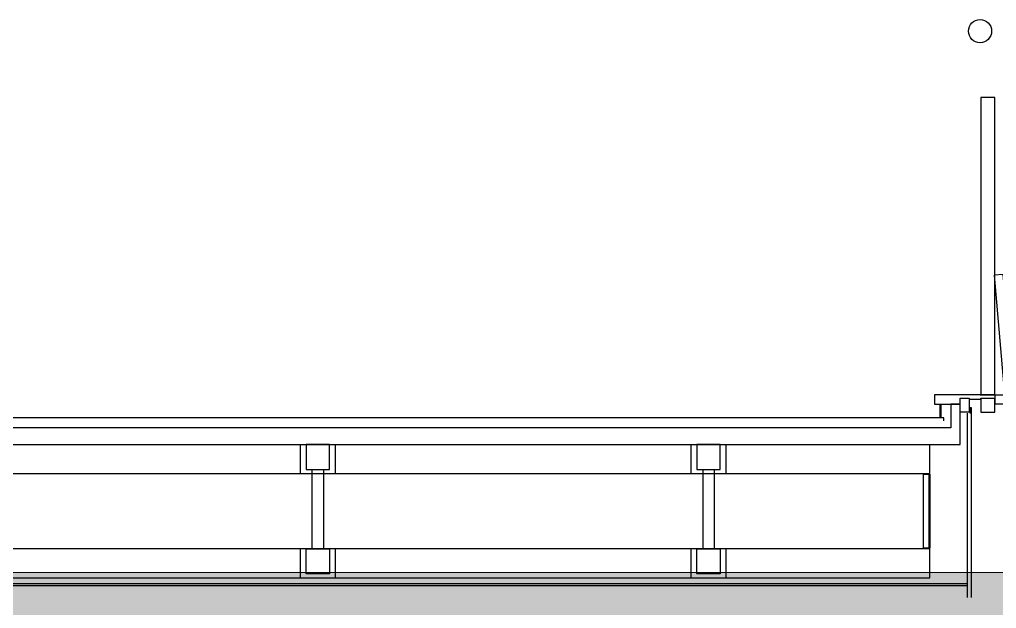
# Model space of a CAD drawing. Header units: metres. Extents: x 19 to 194, y 62 to 154.
# Drawn here: x 129.99 to 138.43, y 139.09 to 144.17 of the extents above; entities that cross this region are included whole.
import ezdxf

# ---------------------------------------------------------------- set-up
doc = ezdxf.new("R2010")
doc.units = ezdxf.units.M
doc.header["$MEASUREMENT"] = 0
doc.layers.add('ALL', color=7, linetype='Continuous')
doc.layers.add('ALL4', color=7, linetype='Continuous')

msp = doc.modelspace()

# ---------------------------------------------------------------- hatches: boundary and pattern name
at = {"layer": 'ALL4', "lineweight": 0, "true_color": 0xe6e6e6, "transparency": 33554687}
h = msp.add_hatch(color=254, dxfattribs=at)
h.dxf.hatch_style = 1
h.paths.add_polyline_path([(181.2945, 128.8704), (187.0549, 128.8704), (187.0549, 139.3912), (29.3495, 139.4008), (29.3495, 127.8507), (32.7796, 127.8507), (32.7295, 82.9907), (29.3495, 82.9907), (29.3495, 69.8204), (187.0545, 69.8204), (187.0545, 83.1151), (181.2945, 83.1151)])

# ---------------------------------------------------------------- linework, layer by layer
at = {"layer": 'ALL', "color": 18, "lineweight": 25, "true_color": 0x000000}
for points in [[(138.2851, 140.9301), (138.4101, 140.9301), (138.4101, 143.4969), (138.2901, 143.4969), (138.2901, 140.9301)], [(138.5743, 140.9371), (138.4842, 141.9678), (138.4044, 141.9609), (138.4946, 140.9301), (138.4946, 140.7501), (140.6679, 140.7501), (140.6679, 140.9301)], [(138.2901, 140.9001), (138.4151, 140.9001), (138.4151, 140.9301), (139.6164, 140.9301), (139.6163, 140.8501), (139.6263, 140.8501), (139.6264, 140.9301), (139.6164, 140.9301), (139.6163, 140.8501), (138.4151, 140.8501), (138.4151, 140.9301), (137.8901, 140.9301), (137.8901, 140.8501), (138.1101, 140.8501)], [(138.1901, 140.8931), (138.2901, 140.8931), (138.2901, 140.9001), (138.2901, 140.7801), (138.4101, 140.7801), (138.4101, 140.9001)], [(138.1751, 139.18), (138.1751, 140.7701)], [(138.2051, 140.8201), (138.2051, 139.18)], [(137.9701, 140.7051), (137.9701, 140.7301), (110.2801, 140.7302), (110.2801, 140.7052)], [(110.4001, 140.5002), (110.4001, 140.2502), (137.8501, 140.2501), (137.8501, 140.5001)], [(132.4126, 140.2501), (132.4126, 140.5001)], [(132.7126, 140.5001), (132.7126, 140.2501)], [(135.7876, 140.2501), (135.7876, 140.5001)], [(136.0876, 140.5001), (136.0876, 140.2501)], [(132.5126, 140.2851), (132.5126, 139.6001)], [(132.6126, 140.2851), (132.6126, 139.6001)], [(135.8876, 140.2851), (135.8876, 139.6001)], [(135.9876, 140.2851), (135.9876, 139.6001)], [(132.4126, 139.3501), (132.4126, 139.6001)], [(132.7126, 139.6001), (132.7126, 139.3501)], [(135.7876, 139.3501), (135.7876, 139.6001)], [(136.0876, 139.6001), (136.0876, 139.3501)], [(110.0751, 139.3002), (138.1751, 139.3001)], [(138.1751, 139.2801), (110.0751, 139.2802)]]:
    msp.add_lwpolyline(points, dxfattribs=at)
for points in [[(110.1401, 140.8542), (110.1401, 140.5002), (138.1101, 140.5001), (138.1101, 140.8501), (138.0301, 140.8501), (138.0301, 140.6451), (110.2201, 140.6452), (110.2201, 140.8542)], [(137.9451, 140.8451), (137.9451, 140.7351), (137.9401, 140.7351), (137.9401, 140.8451)], [(138.1101, 140.9001), (138.1901, 140.9001), (138.1901, 140.7801), (138.1101, 140.7801)], [(138.1981, 140.7701), (138.1981, 140.8201), (138.2051, 140.8201), (138.2051, 140.7701)], [(132.4626, 140.5001), (132.4626, 140.2851), (132.6626, 140.2851), (132.6626, 140.5001)], [(135.8376, 140.5001), (135.8376, 140.2851), (136.0376, 140.2851), (136.0376, 140.5001)], [(137.7951, 139.6051), (137.7951, 140.2451), (137.8451, 140.2451), (137.8451, 139.6051)], [(137.8451, 139.6051), (137.8451, 140.2451), (137.8501, 140.2451), (137.8501, 139.6051)], [(110.4001, 139.3502), (137.8501, 139.3501), (137.8501, 139.6001), (110.4001, 139.6002)], [(132.6626, 139.6001), (132.6626, 139.3851), (132.4626, 139.3851), (132.4626, 139.6001)], [(136.0376, 139.6001), (136.0376, 139.3851), (135.8376, 139.3851), (135.8376, 139.6001)]]:
    msp.add_lwpolyline(points, close=True, dxfattribs=at)
msp.add_circle((138.2831, 144.0682), 0.1, dxfattribs=at)
at = {"layer": 'ALL4', "color": 18, "lineweight": 25, "true_color": 0x000000}
for points in [[(138.2851, 140.9301), (138.4101, 140.9301), (138.4101, 143.4969), (138.2901, 143.4969), (138.2901, 140.9301)], [(138.5743, 140.9371), (138.4842, 141.9678), (138.4044, 141.9609), (138.4946, 140.9301), (138.4946, 140.7501), (140.6679, 140.7501), (140.6679, 140.9301)], [(138.2901, 140.9001), (138.4151, 140.9001), (138.4151, 140.9301), (139.6164, 140.9301), (139.6163, 140.8501), (139.6263, 140.8501), (139.6264, 140.9301), (139.6164, 140.9301), (139.6163, 140.8501), (138.4151, 140.8501), (138.4151, 140.9301), (137.8901, 140.9301), (137.8901, 140.8501), (138.1101, 140.8501)], [(138.1901, 140.8931), (138.2901, 140.8931), (138.2901, 140.9001), (138.2901, 140.7801), (138.4101, 140.7801), (138.4101, 140.9001)], [(138.1751, 139.18), (138.1751, 140.7701)], [(138.2051, 140.8201), (138.2051, 139.18)], [(137.9701, 140.7051), (137.9701, 140.7301), (110.2801, 140.7302), (110.2801, 140.7052)], [(110.4001, 140.5002), (110.4001, 140.2502), (137.8501, 140.2501), (137.8501, 140.5001)], [(132.4126, 140.2501), (132.4126, 140.5001)], [(132.7126, 140.5001), (132.7126, 140.2501)], [(135.7876, 140.2501), (135.7876, 140.5001)], [(136.0876, 140.5001), (136.0876, 140.2501)], [(132.5126, 140.2851), (132.5126, 139.6001)], [(132.6126, 140.2851), (132.6126, 139.6001)], [(135.8876, 140.2851), (135.8876, 139.6001)], [(135.9876, 140.2851), (135.9876, 139.6001)], [(132.4126, 139.3501), (132.4126, 139.6001)], [(132.7126, 139.6001), (132.7126, 139.3501)], [(135.7876, 139.3501), (135.7876, 139.6001)], [(136.0876, 139.6001), (136.0876, 139.3501)], [(110.0751, 139.3002), (138.1751, 139.3001)], [(138.1751, 139.2801), (110.0751, 139.2802)]]:
    msp.add_lwpolyline(points, dxfattribs=at)
for points in [[(110.1401, 140.8542), (110.1401, 140.5002), (138.1101, 140.5001), (138.1101, 140.8501), (138.0301, 140.8501), (138.0301, 140.6451), (110.2201, 140.6452), (110.2201, 140.8542)], [(137.9451, 140.8451), (137.9451, 140.7351), (137.9401, 140.7351), (137.9401, 140.8451)], [(138.1101, 140.9001), (138.1901, 140.9001), (138.1901, 140.7801), (138.1101, 140.7801)], [(138.1981, 140.7701), (138.1981, 140.8201), (138.2051, 140.8201), (138.2051, 140.7701)], [(132.4626, 140.5001), (132.4626, 140.2851), (132.6626, 140.2851), (132.6626, 140.5001)], [(135.8376, 140.5001), (135.8376, 140.2851), (136.0376, 140.2851), (136.0376, 140.5001)], [(137.7951, 139.6051), (137.7951, 140.2451), (137.8451, 140.2451), (137.8451, 139.6051)], [(137.8451, 139.6051), (137.8451, 140.2451), (137.8501, 140.2451), (137.8501, 139.6051)], [(110.4001, 139.3502), (137.8501, 139.3501), (137.8501, 139.6001), (110.4001, 139.6002)], [(132.6626, 139.6001), (132.6626, 139.3851), (132.4626, 139.3851), (132.4626, 139.6001)], [(136.0376, 139.6001), (136.0376, 139.3851), (135.8376, 139.3851), (135.8376, 139.6001)]]:
    msp.add_lwpolyline(points, close=True, dxfattribs=at)
at = {"layer": 'ALL4', "color": 254, "lineweight": 0, "true_color": 0xe6e6e6, "transparency": 33554687}
msp.add_lwpolyline([(181.2945, 128.8704), (187.0549, 128.8704), (187.0549, 139.3912), (29.3495, 139.4008), (29.3495, 127.8507), (32.7796, 127.8507), (32.7295, 82.9907), (29.3495, 82.9907), (29.3495, 69.8204), (187.0545, 69.8204), (187.0545, 83.1151), (181.2945, 83.1151)], close=True, dxfattribs=at)
at = {"layer": 'ALL4', "color": 254, "lineweight": 25, "true_color": 0xe6e6e6}
msp.add_lwpolyline([(181.2945, 128.8704), (187.0549, 128.8704), (187.0549, 139.3912), (29.3495, 139.4008), (29.3495, 127.8507), (32.7796, 127.8507), (32.7295, 82.9907), (29.3495, 82.9907), (29.3495, 69.8204), (187.0545, 69.8204), (187.0545, 83.1151), (181.2945, 83.1151)], close=True, dxfattribs=at)
at = {"layer": 'ALL4', "color": 18, "lineweight": 25, "true_color": 0x000000}
msp.add_circle((138.2831, 144.0682), 0.1, dxfattribs=at)

doc.saveas('drawing.dxf')
